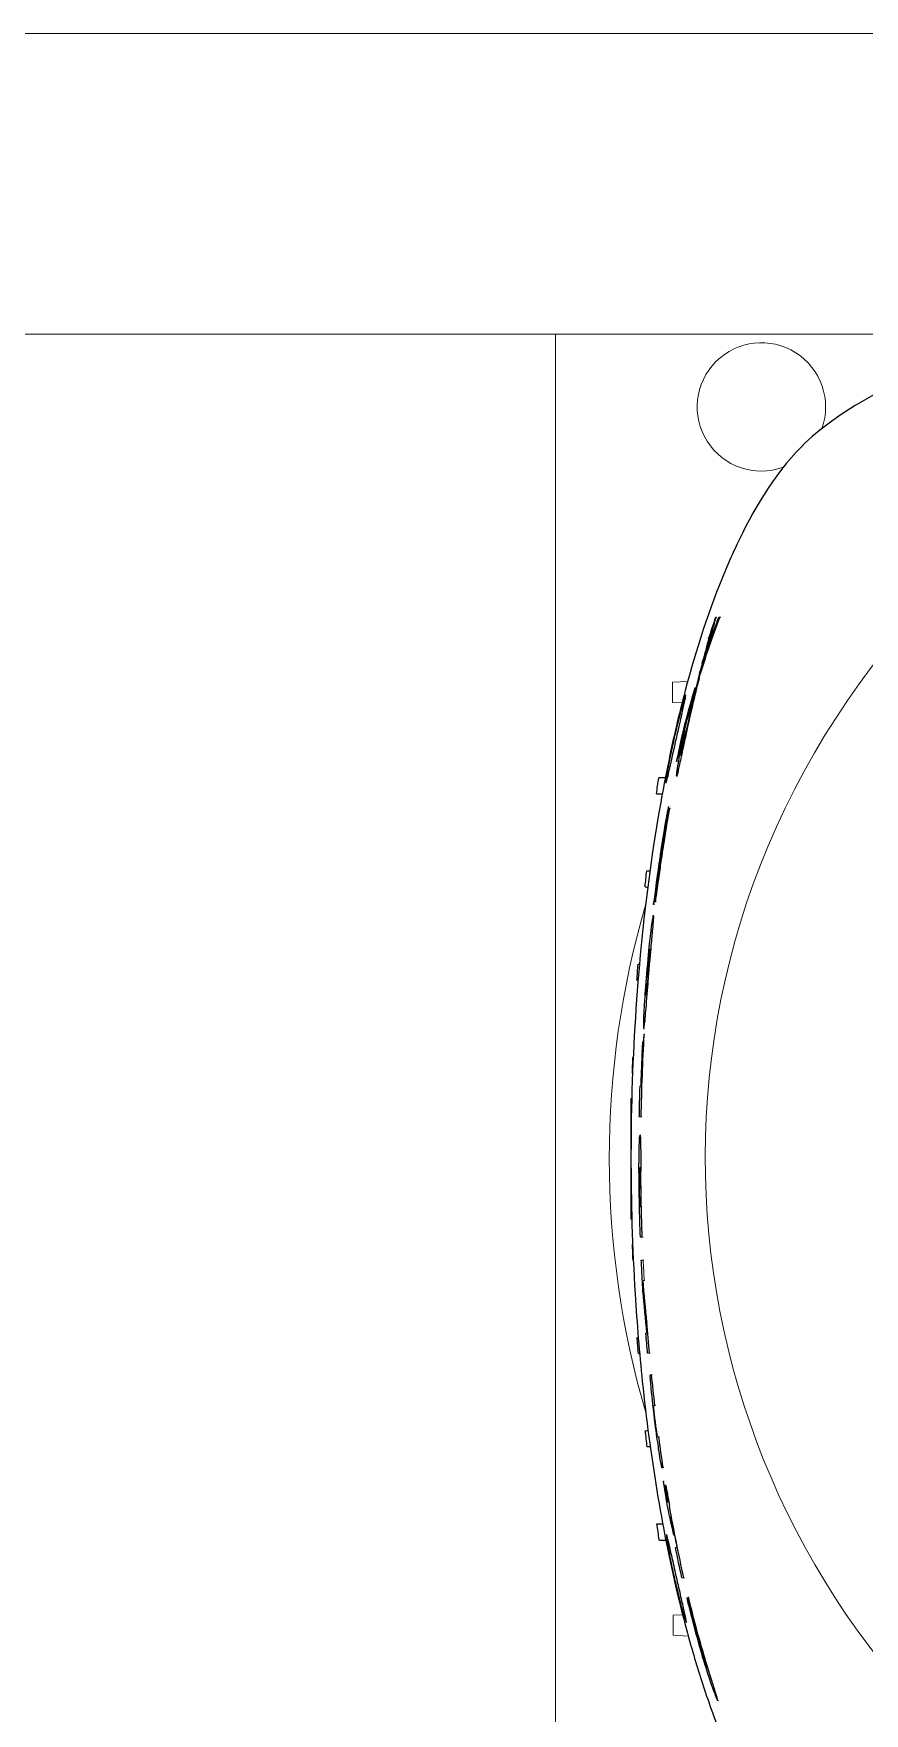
# Model space of a CAD drawing. Header units: millimetres. Extents: x 3795014 to 4300160, y 3869364 to 4016788.
# Drawn here: x 4227199.7 to 4227310.1, y 3926060.7 to 3926284.2 of the extents above; entities that cross this region are included whole.
import ezdxf

# ---------------------------------------------------------------- set-up
doc = ezdxf.new("R2010")
doc.units = ezdxf.units.MM
doc.layers.add('Дополнительная', color=7, linetype='Continuous', lineweight=18)

msp = doc.modelspace()

# ---------------------------------------------------------------- linework, layer by layer
at = {"color": 0, "lineweight": -3, "extrusion": (0, 0, -1)}
for centre, major_axis, ratio, start_param, end_param in [((4227310.57, 3926135.64, 0), (-3.12, -97.04), 0.326928, 2.263632, 2.379824), ((4227310.47, 3926135.71, 0), (-3.13, -97.06), 0.327152, 2.271962, 2.378583), ((4227312.4, 3926135.94, 0), (0.36, 97.58), 0.330162, 5.47813, 5.520341), ((4227306.5, 3926147.68, 0), (-5.74, -84.06), 0.32184, 2.226215, 2.256478), ((4227307.28, 3926143.72, 0), (-5.04, -87.93), 0.319623, 2.140421, 2.205208), ((4227307.71, 3926142.13, 0), (-4.72, -89.42), 0.318865, 2.084007, 2.180143), ((4227312.62, 3926135.24, 0), (-0.18, -98.33), 0.330116, 2.128685, 2.191876), ((4227626.51, 3926147.45, 0), (-345.9, -0.22), 0.707801, 0.176073, 0.181336), ((4227625.09, 3926134.66, 0), (-6.07, 346.51), 0.998334, 4.869989, 4.876216), ((4228016.79, 3926136.14, 0), (-737.47, -0.47), 0.532254, 0.11304, 0.116064), ((4227624.9, 3926134.68, 0), (2.69, -346.45), 0.998084, 1.68256, 1.688761), ((4228157.75, 3926128.89, 0), (-878.86, -0.55), 0.530258, 0.085865, 0.088818), ((4227624.73, 3926134.68, 0), (0.95, -346.37), 0.997872, 1.641575, 1.647758), ((4227313.37, 3926134.48, 0), (-0.07, 99.29), 0.33192, 4.769016, 4.880364), ((4228315.57, 3926123.42, 0), (-1036.08, -0.65), 0.526715, 0.049518, 0.051859), ((4227313.27, 3926134.48, 0), (-0.07, 99.33), 0.331924, 4.810679, 4.870101), ((4227313.32, 3926134.48, 0), (-0.07, 99.31), 0.331915, 4.810717, 4.867293), ((4228302.52, 3926123.43, 0), (-1023.09, -0.66), 0.531476, 0.047812, 0.050205), ((4227624.63, 3926134.69, 0), (0.31, -346.31), 0.997729, 1.603834, 1.610005), ((4227624.59, 3926134.69, 0), (0.22, -346.29), 0.997679, 1.567712, 1.57388), ((4227313.13, 3926134.48, 0), (0.07, -99.35), 0.331838, 1.465723, 1.554487), ((4227313.33, 3926134.47, 0), (0.07, -99.23), 0.331726, 1.465666, 1.554536), ((4227624.63, 3926134.69, 0), (-0.13, 346.31), 0.997729, 4.67318, 4.679352), ((4227311.53, 3926134.63, 0), (-2.97, 97.39), 0.32536, 4.495386, 4.553714), ((4227311.34, 3926134.52, 0), (-2.96, 97.3), 0.325063, 4.481179, 4.539889), ((4227624.73, 3926134.69, 0), (-0.51, -346.37), 0.997872, 1.493835, 1.500017), ((4227313.12, 3926134.36, 0), (0.11, -98.9), 0.330713, 1.30753, 1.350523), ((4227313.05, 3926134.2, 0), (-0.16, 98.74), 0.33055, 4.377115, 4.420602), ((4227624.9, 3926134.7, 0), (-2.25, -346.45), 0.998084, 1.452832, 1.459033), ((4227313.03, 3926134.21, 0), (-0.16, 98.72), 0.33043, 4.286454, 4.331412), ((4227312.96, 3926134.36, 0), (-0.11, 99.07), 0.331055, 4.215817, 4.266332), ((4227309.09, 3926132.1, 0), (-4.78, 94.6), 0.320969, 4.252441, 4.28606), ((4227308.59, 3926131.47, 0), (-5.3, 93.97), 0.320694, 4.205975, 4.239135), ((4227313.11, 3926134.31, 0), (-0.13, 98.87), 0.330719, 4.115677, 4.228568), ((4227625.09, 3926134.71, 0), (5.63, 346.52), 0.998334, 4.548562, 4.554789), ((4227312.9, 3926134.25, 0), (0.15, -98.94), 0.330892, 0.975423, 1.023784), ((4227312.74, 3926133.73, 0), (0.3, -98.27), 0.330267, 0.892786, 0.944637)]:
    msp.add_ellipse(centre, major_axis=major_axis, ratio=ratio, start_param=start_param, end_param=end_param, dxfattribs=at)
at = {"color": 0, "lineweight": -3}
for points, knots in [([(4227491.28, 3926229.36, 0), (4227487.52, 3926233.12, 0), (4227482.38, 3926236, 0), (4227478.29, 3926237.93, 0), (4227477.1, 3926238.5, 0), (4227476, 3926238.98, 0), (4227474.85, 3926239.47, 0), (4227469.74, 3926241.61, 0), (4227464.24, 3926243.37, 0), (4227458.83, 3926244.8, 0), (4227455.58, 3926245.67, 0), (4227452.38, 3926246.41, 0), (4227449.03, 3926247.1, 0), (4227447.36, 3926247.44, 0), (4227445.67, 3926247.76, 0), (4227443.95, 3926248.07, 0), (4227435.32, 3926249.61, 0), (4227426.07, 3926250.72, 0), (4227416.49, 3926251.36, 0), (4227410.14, 3926251.79, 0), (4227403.65, 3926252.01, 0), (4227397.09, 3926252.02, 0), (4227390.82, 3926252.03, 0), (4227384.59, 3926251.84, 0), (4227378.5, 3926251.47, 0), (4227374.56, 3926251.23, 0), (4227370.67, 3926250.9, 0), (4227366.86, 3926250.51, 0), (4227356.92, 3926249.47, 0), (4227347.47, 3926247.93, 0), (4227338.87, 3926245.9, 0), (4227336.2, 3926245.27, 0), (4227333.53, 3926244.58, 0), (4227330.84, 3926243.8, 0), (4227328.61, 3926243.15, 0), (4227326.38, 3926242.44, 0), (4227324.18, 3926241.67, 0), (4227322.36, 3926241.04, 0), (4227320.57, 3926240.36, 0), (4227318.82, 3926239.64, 0), (4227317.71, 3926239.18, 0), (4227316.64, 3926238.72, 0), (4227315.54, 3926238.21, 0), (4227312.62, 3926236.86, 0), (4227309.06, 3926235.01, 0), (4227305.81, 3926232.65, 0), (4227304.37, 3926231.61, 0), (4227302.99, 3926230.47, 0), (4227301.76, 3926229.24, 0)], [-20.909714, -20.909714, -20.909714, -20.909714, -19.419127, -19.419127, -19.419127, -18.985316, -18.985316, -18.985316, -17.058384, -17.058384, -17.058384, -15.899305, -15.899305, -15.899305, -15.323489, -15.323489, -15.323489, -12.431743, -12.431743, -12.431743, -10.515666, -10.515666, -10.515666, -8.684986, -8.684986, -8.684986, -7.500354, -7.500354, -7.500354, -4.415947, -4.415947, -4.415947, -3.459735, -3.459735, -3.459735, -2.665559, -2.665559, -2.665559, -2.008688, -2.008688, -2.008688, -1.593134, -1.593134, -1.593134, -0.488404, -0.488404, -0.488404, 0, 0, 0, 0]), ([(4227301.76, 3926229.24, 0), (4227298, 3926225.48, 0), (4227295.13, 3926220.35, 0), (4227293.19, 3926216.25, 0), (4227292.62, 3926215.06, 0), (4227292.14, 3926213.97, 0), (4227291.66, 3926212.82, 0), (4227289.51, 3926207.7, 0), (4227287.75, 3926202.21, 0), (4227286.32, 3926196.8, 0), (4227285.45, 3926193.54, 0), (4227284.71, 3926190.35, 0), (4227284.03, 3926186.99, 0), (4227283.68, 3926185.32, 0), (4227283.36, 3926183.63, 0), (4227283.05, 3926181.91, 0), (4227281.51, 3926173.28, 0), (4227280.4, 3926164.04, 0), (4227279.76, 3926154.46, 0), (4227279.33, 3926148.11, 0), (4227279.11, 3926141.61, 0), (4227279.1, 3926135.05, 0), (4227279.09, 3926128.78, 0), (4227279.28, 3926122.56, 0), (4227279.65, 3926116.47, 0), (4227279.9, 3926112.52, 0), (4227280.22, 3926108.64, 0), (4227280.61, 3926104.82, 0), (4227281.65, 3926094.89, 0), (4227283.19, 3926085.44, 0), (4227285.22, 3926076.83, 0), (4227285.85, 3926074.16, 0), (4227286.54, 3926071.49, 0), (4227287.32, 3926068.81, 0), (4227287.97, 3926066.57, 0), (4227288.68, 3926064.34, 0), (4227289.45, 3926062.15, 0), (4227290.09, 3926060.33, 0), (4227290.76, 3926058.53, 0), (4227291.49, 3926056.78, 0), (4227291.94, 3926055.67, 0), (4227292.41, 3926054.61, 0), (4227292.91, 3926053.51, 0), (4227294.26, 3926050.58, 0), (4227296.11, 3926047.03, 0), (4227298.47, 3926043.77, 0), (4227299.51, 3926042.33, 0), (4227300.65, 3926040.95, 0), (4227301.88, 3926039.72, 0)], [-20.909713, -20.909713, -20.909713, -20.909713, -19.419125, -19.419125, -19.419125, -18.985315, -18.985315, -18.985315, -17.058383, -17.058383, -17.058383, -15.899304, -15.899304, -15.899304, -15.323488, -15.323488, -15.323488, -12.431742, -12.431742, -12.431742, -10.515665, -10.515665, -10.515665, -8.684985, -8.684985, -8.684985, -7.500354, -7.500354, -7.500354, -4.415947, -4.415947, -4.415947, -3.459735, -3.459735, -3.459735, -2.665559, -2.665559, -2.665559, -2.008688, -2.008688, -2.008688, -1.593134, -1.593134, -1.593134, -0.488404, -0.488404, -0.488404, 0, 0, 0, 0]), ([(4227290.4, 3926206.57, 0), (4227290.26, 3926206.07, 0), (4227290.09, 3926205.46, 0), (4227289.68, 3926204.04, 0), (4227289.45, 3926203.23, 0), (4227289.2, 3926202.33, 0)], [-0.7777036, -0.7777036, -0.7777036, -0.7777036, -0.388852, -0.388852, 0, 0, 0, 0]), ([(4227289.43, 3926203.66, 0), (4227289.32, 3926203.26, 0), (4227289.2, 3926202.78, 0), (4227288.9, 3926201.68, 0), (4227288.74, 3926201.06, 0), (4227288.55, 3926200.38, 0)], [0, 0, 0, 0, 0.2860501, 0.2860501, 0.5721494, 0.5721494, 0.5721494, 0.5721494]), ([(4227288.16, 3926198.41, 0), (4227288.01, 3926197.83, 0), (4227287.86, 3926197.24, 0), (4227287.57, 3926196.06, 0), (4227287.42, 3926195.43, 0), (4227286.9, 3926193.19, 0), (4227286.65, 3926192.07, 0), (4227286.25, 3926190.21, 0), (4227286.07, 3926189.36, 0), (4227285.82, 3926188.21, 0), (4227285.75, 3926187.84, 0), (4227285.58, 3926187.07, 0), (4227285.52, 3926186.78, 0), (4227285.42, 3926186.33, 0), (4227285.37, 3926186.1, 0), (4227285.29, 3926185.75, 0), (4227285.26, 3926185.62, 0), (4227285.21, 3926185.47, 0), (4227285.2, 3926185.41, 0), (4227285.17, 3926185.4, 0), (4227285.17, 3926185.48, 0), (4227285.2, 3926185.85, 0), (4227285.27, 3926186.3, 0), (4227285.47, 3926187.56, 0), (4227285.66, 3926188.71, 0), (4227285.93, 3926190.12, 0)], [-3.027067, -3.027067, -3.027067, -3.027067, -2.85876, -2.85876, -2.691518, -2.691518, -2.244676, -2.244676, -2.024868, -2.024868, -1.904118, -1.904118, -1.762877, -1.762877, -1.574933, -1.574933, -1.402952, -1.402952, -1.253132, -1.253132, -1.048049, -1.048049, -0.614069, -0.614069, 0, 0, 0, 0]), ([(4227288.23, 3926199.1, 0), (4227287.72, 3926197.12, 0), (4227287.28, 3926195.23, 0), (4227286.65, 3926192.47, 0), (4227286.45, 3926191.54, 0), (4227286.15, 3926190.15, 0), (4227286.06, 3926189.73, 0), (4227285.96, 3926189.28, 0), (4227285.92, 3926189.11, 0), (4227285.87, 3926188.88, 0), (4227285.85, 3926188.77, 0), (4227285.8, 3926188.57, 0), (4227285.78, 3926188.48, 0), (4227285.74, 3926188.33, 0), (4227285.73, 3926188.27, 0), (4227285.7, 3926188.16, 0), (4227285.69, 3926188.13, 0), (4227285.67, 3926188.13, 0), (4227285.68, 3926188.19, 0), (4227285.7, 3926188.34, 0), (4227285.72, 3926188.48, 0), (4227285.77, 3926188.76, 0), (4227285.79, 3926188.86, 0), (4227285.93, 3926189.68, 0), (4227286.03, 3926190.27, 0), (4227286.26, 3926191.39, 0)], [-1.789454, -1.789454, -1.789454, -1.789454, -1.540097, -1.540097, -1.34764, -1.34764, -1.211805, -1.211805, -1.117194, -1.117194, -1.057727, -1.057727, -1.005163, -1.005163, -0.943474, -0.943474, -0.858886, -0.858886, -0.749409, -0.749409, -0.571499, -0.571499, -0.482621, -0.482621, 0, 0, 0, 0]), ([(4227286.39, 3926196.2, 0), (4227286.41, 3926196.2, 0), (4227286.4, 3926196.11, 0), (4227286.33, 3926195.71, 0), (4227286.25, 3926195.34, 0), (4227286.04, 3926194.36, 0), (4227285.9, 3926193.75, 0), (4227285.64, 3926192.61, 0), (4227285.53, 3926192.13, 0), (4227285.34, 3926191.29, 0), (4227285.27, 3926190.95, 0), (4227285.12, 3926190.29, 0), (4227285.05, 3926189.97, 0), (4227284.89, 3926189.28, 0), (4227284.81, 3926188.91, 0), (4227284.6, 3926187.94, 0), (4227284.47, 3926187.37, 0), (4227284.23, 3926186.32, 0), (4227284.12, 3926185.84, 0), (4227283.95, 3926185.12, 0), (4227283.89, 3926184.86, 0), (4227283.8, 3926184.53, 0), (4227283.77, 3926184.45, 0), (4227283.75, 3926184.45, 0), (4227283.73, 3926184.45, 0), (4227283.74, 3926184.61, 0), (4227283.81, 3926185.19, 0), (4227283.88, 3926185.62, 0), (4227284.07, 3926186.7, 0), (4227284.19, 3926187.35, 0), (4227284.41, 3926188.46, 0), (4227284.5, 3926188.88, 0), (4227284.66, 3926189.62, 0), (4227284.73, 3926189.94, 0), (4227284.87, 3926190.59, 0), (4227284.94, 3926190.91, 0), (4227285.12, 3926191.66, 0), (4227285.22, 3926192.07, 0), (4227285.5, 3926193.2, 0), (4227285.67, 3926193.87, 0), (4227285.96, 3926194.93, 0), (4227286.08, 3926195.34, 0), (4227286.27, 3926195.94, 0), (4227286.34, 3926196.13, 0), (4227286.38, 3926196.2, 0), (4227286.39, 3926196.2, 0), (4227286.39, 3926196.2, 0)], [1.75367, 1.75367, 1.75367, 1.75367, 1.921679, 1.921679, 2.136096, 2.136096, 2.357453, 2.357453, 2.504666, 2.504666, 2.604394, 2.604394, 2.695045, 2.695045, 2.804389, 2.804389, 2.98557, 2.98557, 3.177832, 3.177832, 3.349008, 3.349008, 3.507337, 3.507337, 3.507337, 3.723454, 3.723454, 3.937974, 3.937974, 4.157975, 4.157975, 4.282342, 4.282342, 4.374612, 4.374612, 4.467867, 4.467867, 4.592004, 4.592004, 4.817449, 4.817449, 5.015435, 5.015435, 5.218566, 5.218566, 5.261007, 5.261007, 5.261007, 5.261007]), ([(4227287.63, 3926197.14, 0), (4227287.62, 3926197.09, 0), (4227287.61, 3926197.04, 0), (4227287.6, 3926196.99, 0), (4227287.59, 3926196.95, 0), (4227287.58, 3926196.9, 0), (4227287.56, 3926196.85, 0), (4227287.55, 3926196.8, 0), (4227287.54, 3926196.75, 0), (4227287.53, 3926196.7, 0), (4227287.52, 3926196.65, 0), (4227287.51, 3926196.6, 0), (4227287.49, 3926196.55, 0), (4227287.48, 3926196.5, 0), (4227287.47, 3926196.45, 0), (4227287.46, 3926196.4, 0), (4227287.43, 3926196.29, 0), (4227287.41, 3926196.19, 0), (4227287.38, 3926196.08, 0), (4227287.37, 3926196.03, 0), (4227287.36, 3926195.97, 0), (4227287.35, 3926195.92, 0), (4227287.35, 3926195.92, 0), (4227287.34, 3926195.91, 0), (4227287.34, 3926195.91, 0), (4227287.33, 3926195.86, 0), (4227287.32, 3926195.81, 0), (4227287.31, 3926195.76, 0), (4227287.28, 3926195.65, 0), (4227287.26, 3926195.53, 0), (4227287.23, 3926195.42, 0), (4227287.22, 3926195.36, 0), (4227287.2, 3926195.31, 0), (4227287.19, 3926195.25, 0), (4227287.18, 3926195.19, 0), (4227287.16, 3926195.13, 0), (4227287.15, 3926195.07, 0), (4227287.14, 3926195.02, 0), (4227287.12, 3926194.96, 0), (4227287.11, 3926194.9, 0), (4227287.09, 3926194.84, 0), (4227287.08, 3926194.78, 0), (4227287.07, 3926194.72, 0), (4227287.05, 3926194.66, 0), (4227287.04, 3926194.6, 0), (4227287.03, 3926194.54, 0)], [0, 0, 0, 0, 0.0216486, 0.0216486, 0.0216486, 0.0433058, 0.0433058, 0.0433058, 0.0649712, 0.0649712, 0.0649712, 0.0866443, 0.0866443, 0.0866443, 0.1083258, 0.1083258, 0.1083258, 0.1517124, 0.1517124, 0.1517124, 0.1734174, 0.1734174, 0.1734174, 0.1748251, 0.1748251, 0.1748251, 0.1951291, 0.1951291, 0.1951291, 0.2385732, 0.2385732, 0.2385732, 0.2603071, 0.2603071, 0.2603071, 0.2820515, 0.2820515, 0.2820515, 0.3038069, 0.3038069, 0.3038069, 0.3255734, 0.3255734, 0.3255734, 0.3473538, 0.3473538, 0.3473538, 0.3473538]), ([(4227284, 3926179.95, 0), (4227283.83, 3926178.95, 0), (4227283.69, 3926178.11, 0), (4227283.49, 3926176.8, 0), (4227283.37, 3926176.05, 0), (4227283.14, 3926174.54, 0), (4227283.11, 3926174.3, 0), (4227283.07, 3926174.03, 0), (4227283.05, 3926173.94, 0), (4227283.03, 3926173.78, 0), (4227283.02, 3926173.73, 0), (4227283, 3926173.66, 0), (4227283, 3926173.64, 0), (4227282.99, 3926173.63, 0), (4227282.99, 3926173.64, 0), (4227283, 3926173.7, 0), (4227283, 3926173.74, 0), (4227283.02, 3926173.89, 0), (4227283.03, 3926173.99, 0), (4227283.08, 3926174.38, 0), (4227283.13, 3926174.75, 0), (4227283.28, 3926175.74, 0), (4227283.31, 3926175.99, 0), (4227283.43, 3926176.76, 0), (4227283.47, 3926177.05, 0), (4227283.57, 3926177.67, 0), (4227283.63, 3926178.05, 0), (4227283.87, 3926179.59, 0), (4227283.94, 3926180.07, 0), (4227284.02, 3926180.58, 0), (4227284.06, 3926180.82, 0), (4227284.1, 3926181.14, 0), (4227284.11, 3926181.23, 0), (4227284.11, 3926181.35, 0), (4227284.1, 3926181.34, 0), (4227284.07, 3926181.24, 0), (4227284.04, 3926181.11, 0), (4227283.98, 3926180.85, 0), (4227283.94, 3926180.65, 0), (4227283.81, 3926180.01, 0), (4227283.73, 3926179.53, 0), (4227283.45, 3926177.97, 0), (4227283.22, 3926176.51, 0), (4227282.77, 3926173.48, 0), (4227282.43, 3926171.06, 0), (4227282.11, 3926168.3, 0)], [0, 0, 0, 0, 0.28757, 0.28757, 0.579371, 0.579371, 0.686552, 0.686552, 0.739642, 0.739642, 0.786134, 0.786134, 0.834443, 0.834443, 0.88448, 0.88448, 0.937762, 0.937762, 0.999387, 0.999387, 1.165097, 1.165097, 1.301659, 1.301659, 1.41327, 1.41327, 1.524723, 1.524723, 1.774501, 1.774501, 2.058944, 2.058944, 2.290099, 2.290099, 2.579892, 2.579892, 3.035544, 3.035544, 3.671388, 3.671388, 4.79777, 4.79777, 7.737105, 7.737105, 11.215433, 11.215433, 11.215433, 11.215433]), ([(4227282.33, 3926169.67, 0), (4227282.66, 3926172.4, 0), (4227282.79, 3926173.21, 0), (4227283.06, 3926175.07, 0), (4227283.1, 3926175.32, 0), (4227283.16, 3926175.66, 0), (4227283.18, 3926175.82, 0), (4227283.22, 3926176.06, 0), (4227283.24, 3926176.14, 0), (4227283.26, 3926176.27, 0), (4227283.27, 3926176.31, 0), (4227283.28, 3926176.36, 0), (4227283.29, 3926176.37, 0), (4227283.29, 3926176.35, 0), (4227283.29, 3926176.33, 0), (4227283.28, 3926176.24, 0), (4227283.27, 3926176.17, 0), (4227283.25, 3926176, 0), (4227283.23, 3926175.89, 0), (4227283.17, 3926175.45, 0), (4227283.12, 3926175.09, 0), (4227283.05, 3926174.64, 0), (4227283.04, 3926174.55, 0), (4227282.82, 3926172.99, 0), (4227282.71, 3926172.17, 0), (4227282.5, 3926170.44, 0), (4227282.46, 3926170.09, 0), (4227282.42, 3926169.7, 0), (4227282.39, 3926169.44, 0), (4227282.35, 3926169.02, 0), (4227282.34, 3926168.88, 0), (4227282.33, 3926168.7, 0), (4227282.33, 3926168.66, 0), (4227282.35, 3926168.69, 0), (4227282.37, 3926168.77, 0), (4227282.41, 3926169.02, 0), (4227282.44, 3926169.21, 0), (4227282.53, 3926169.8, 0), (4227282.58, 3926170.16, 0), (4227282.69, 3926170.95, 0), (4227282.76, 3926171.48, 0), (4227282.94, 3926172.74, 0), (4227283.07, 3926173.66, 0), (4227283.32, 3926175.36, 0), (4227283.52, 3926176.92, 0), (4227284.25, 3926181.13, 0)], [0, 0, 0, 0, 0.783767, 0.783767, 0.98282, 0.98282, 1.115394, 1.115394, 1.202856, 1.202856, 1.27304, 1.27304, 1.340971, 1.340971, 1.410956, 1.410956, 1.485735, 1.485735, 1.579931, 1.579931, 1.891074, 1.891074, 1.976955, 1.976955, 3.2732, 3.2732, 3.998706, 3.998706, 4.830633, 4.830633, 5.49666, 5.49666, 6.143934, 6.143934, 6.81979, 6.81979, 7.515769, 7.515769, 8.392539, 8.392539, 9.702847, 9.702847, 11.186429, 11.186429, 13.375079, 13.375079, 13.375079, 13.375079]), ([(4227282.01, 3926166.7, 0), (4227282, 3926166.63, 0), (4227281.98, 3926166.52, 0), (4227281.93, 3926166.24, 0), (4227281.91, 3926166.07, 0), (4227281.84, 3926165.61, 0), (4227281.78, 3926165.16, 0), (4227281.6, 3926163.68, 0), (4227281.49, 3926162.66, 0), (4227281.17, 3926159.27, 0), (4227281.04, 3926157.58, 0), (4227280.91, 3926155.72, 0), (4227280.87, 3926155.01, 0), (4227280.79, 3926153.71, 0), (4227280.77, 3926153.23, 0), (4227280.75, 3926152.41, 0), (4227280.75, 3926152.18, 0), (4227280.75, 3926151.88, 0), (4227280.76, 3926151.8, 0), (4227280.79, 3926151.79, 0), (4227280.81, 3926151.85, 0), (4227280.85, 3926152.09, 0), (4227280.87, 3926152.28, 0), (4227280.9, 3926152.56, 0)], [-1.336799, -1.336799, -1.336799, -1.336799, -1.238837, -1.238837, -1.141168, -1.141168, -1.011551, -1.011551, -0.880222, -0.880222, -0.735991, -0.735991, -0.647061, -0.647061, -0.557789, -0.557789, -0.440684, -0.440684, -0.279558, -0.279558, -0.140503, -0.140503, 0, 0, 0, 0]), ([(4227282.01, 3926166.7, 0), (4227282.04, 3926166.82, 0), (4227282.06, 3926166.86, 0), (4227282.08, 3926166.83, 0), (4227282.08, 3926166.75, 0), (4227282.08, 3926166.47, 0), (4227282.06, 3926166.26, 0), (4227282.02, 3926165.63, 0), (4227281.98, 3926165.22, 0), (4227281.91, 3926164.39, 0), (4227281.85, 3926163.81, 0), (4227281.73, 3926162.47, 0), (4227281.61, 3926161.2, 0), (4227281.35, 3926158.1, 0), (4227281.24, 3926156.73, 0), (4227281.09, 3926154.79, 0), (4227281.04, 3926154.26, 0), (4227280.98, 3926153.53, 0), (4227280.97, 3926153.31, 0), (4227280.93, 3926152.89, 0), (4227280.91, 3926152.71, 0), (4227280.9, 3926152.56, 0)], [0, 0, 0, 0, 0.1350457, 0.1350457, 0.2700322, 0.2700322, 0.4129371, 0.4129371, 0.5678335, 0.5678335, 0.6867665, 0.6867665, 0.7324156, 0.7324156, 0.7438496, 0.7438496, 0.748328, 0.748328, 0.7505777, 0.7505777, 0.7528336, 0.7528336, 0.7528336, 0.7528336]), ([(4227281.34, 3926158.57, 0), (4227281.36, 3926158.78, 0), (4227281.37, 3926158.98, 0), (4227281.41, 3926159.45, 0), (4227281.42, 3926159.51, 0), (4227281.45, 3926159.88, 0), (4227281.48, 3926160.21, 0), (4227281.53, 3926160.87, 0), (4227281.55, 3926161.12, 0), (4227281.59, 3926161.59, 0), (4227281.6, 3926161.78, 0), (4227281.62, 3926162.15, 0), (4227281.62, 3926162.25, 0), (4227281.61, 3926162.42, 0), (4227281.6, 3926162.44, 0), (4227281.56, 3926162.3, 0), (4227281.54, 3926162.18, 0), (4227281.49, 3926161.82, 0), (4227281.46, 3926161.63, 0), (4227281.41, 3926161.21, 0), (4227281.38, 3926160.92, 0), (4227281.35, 3926160.61, 0)], [-0.485665, -0.485665, -0.485665, -0.485665, -0.450327, -0.450327, -0.4387912, -0.4387912, -0.3970373, -0.3970373, -0.3677267, -0.3677267, -0.3371614, -0.3371614, -0.2936711, -0.2936711, -0.2156866, -0.2156866, -0.1510092, -0.1510092, -0.0904565, -0.0904565, 0, 0, 0, 0]), ([(4227281.34, 3926158.57, 0), (4227281.32, 3926158.37, 0), (4227281.3, 3926158.11, 0), (4227281.26, 3926157.66, 0), (4227281.24, 3926157.42, 0), (4227281.18, 3926156.9, 0), (4227281.16, 3926156.72, 0), (4227281.12, 3926156.38, 0), (4227281.1, 3926156.26, 0), (4227281.07, 3926156.17, 0), (4227281.05, 3926156.17, 0), (4227281.05, 3926156.41, 0), (4227281.05, 3926156.56, 0), (4227281.06, 3926156.9, 0), (4227281.08, 3926157.11, 0), (4227281.11, 3926157.67, 0), (4227281.13, 3926157.99, 0), (4227281.18, 3926158.64, 0), (4227281.21, 3926159.05, 0), (4227281.27, 3926159.73, 0), (4227281.31, 3926160.17, 0), (4227281.35, 3926160.61, 0)], [0, 0, 0, 0, 0.0570243, 0.0570243, 0.0894357, 0.0894357, 0.1262549, 0.1262549, 0.1951011, 0.1951011, 0.2636282, 0.2636282, 0.3108471, 0.3108471, 0.3583629, 0.3583629, 0.4176212, 0.4176212, 0.4999412, 0.4999412, 0.5613389, 0.5613389, 0.5613389, 0.5613389]), ([(4227280.58, 3926148.76, 0), (4227280.54, 3926148, 0), (4227280.51, 3926147.24, 0), (4227280.45, 3926145.72, 0), (4227280.42, 3926144.96, 0), (4227280.4, 3926144.2, 0)], [0.000001, 0.000001, 0.000001, 0.000001, 0.2133512, 0.2133512, 0.4267016, 0.4267016, 0.4267016, 0.4267016]), ([(4227280.21, 3926140.07, 0), (4227280.22, 3926140.76, 0), (4227280.24, 3926141.45, 0), (4227280.27, 3926142.83, 0), (4227280.29, 3926143.52, 0), (4227280.31, 3926144.2, 0)], [-0.3870005, -0.3870005, -0.3870005, -0.3870005, -0.1935003, -0.1935003, 0, 0, 0, 0]), ([(4227280.17, 3926132.84, 0), (4227280.16, 3926133.16, 0), (4227280.16, 3926133.48, 0), (4227280.17, 3926134.11, 0), (4227280.17, 3926134.42, 0), (4227280.18, 3926135.29, 0), (4227280.19, 3926135.82, 0), (4227280.22, 3926136.69, 0), (4227280.23, 3926137.04, 0), (4227280.27, 3926137.52, 0), (4227280.29, 3926137.64, 0), (4227280.32, 3926137.64, 0), (4227280.33, 3926137.52, 0), (4227280.36, 3926137.04, 0), (4227280.37, 3926136.7, 0), (4227280.39, 3926135.82, 0), (4227280.4, 3926135.29, 0), (4227280.41, 3926134.42, 0), (4227280.41, 3926134.11, 0), (4227280.41, 3926133.48, 0), (4227280.42, 3926133.16, 0), (4227280.42, 3926132.84, 0)], [-1.421943, -1.421943, -1.421943, -1.421943, -1.331036, -1.331036, -1.240353, -1.240353, -1.064293, -1.064293, -0.887681, -0.887681, -0.710974, -0.710974, -0.534228, -0.534228, -0.357687, -0.357687, -0.181684, -0.181684, -0.090958, -0.090958, 0, 0, 0, 0]), ([(4227280.24, 3926130.49, 0), (4227280.24, 3926130.68, 0), (4227280.24, 3926130.87, 0), (4227280.23, 3926131.24, 0), (4227280.23, 3926131.43, 0), (4227280.23, 3926131.94, 0), (4227280.24, 3926132.25, 0), (4227280.25, 3926132.77, 0), (4227280.25, 3926132.98, 0), (4227280.27, 3926133.26, 0), (4227280.28, 3926133.33, 0), (4227280.3, 3926133.33, 0), (4227280.31, 3926133.26, 0), (4227280.33, 3926132.98, 0), (4227280.34, 3926132.77, 0), (4227280.36, 3926132.25, 0), (4227280.36, 3926131.94, 0), (4227280.37, 3926131.43, 0), (4227280.38, 3926131.24, 0), (4227280.38, 3926130.87, 0), (4227280.39, 3926130.68, 0), (4227280.39, 3926130.49, 0)], [0, 0, 0, 0, 0.0537463, 0.0537463, 0.107357, 0.107357, 0.211254, 0.211254, 0.3154922, 0.3154922, 0.4198359, 0.4198359, 0.5241787, 0.5241787, 0.6284437, 0.6284437, 0.7324085, 0.7324085, 0.7859743, 0.7859743, 0.8396757, 0.8396757, 0.8396757, 0.8396757]), ([(4227280.69, 3926116.87, 0), (4227280.65, 3926117.56, 0), (4227280.61, 3926118.24, 0), (4227280.54, 3926119.62, 0), (4227280.51, 3926120.31, 0), (4227280.47, 3926120.99, 0)], [-0.3867073, -0.3867073, -0.3867073, -0.3867073, -0.1933537, -0.1933537, 0, 0, 0, 0]), ([(4227281.32, 3926108.59, 0), (4227281.27, 3926109.04, 0), (4227281.24, 3926109.49, 0), (4227281.16, 3926110.39, 0), (4227281.12, 3926110.84, 0), (4227281.09, 3926111.28, 0)], [-0.2529574, -0.2529574, -0.2529574, -0.2529574, -0.1264792, -0.1264792, -0.000001, -0.000001, -0.000001, -0.000001]), ([(4227283.24, 3926093.38, 0), (4227283.24, 3926093.34, 0), (4227283.24, 3926093.33, 0), (4227283.21, 3926093.38, 0), (4227283.2, 3926093.45, 0), (4227283.14, 3926093.71, 0), (4227283.1, 3926093.95, 0), (4227282.99, 3926094.56, 0), (4227282.91, 3926095.02, 0), (4227282.72, 3926096.3, 0), (4227282.6, 3926097.12, 0), (4227282.3, 3926099.33, 0), (4227282.05, 3926101.4, 0), (4227281.82, 3926103.64, 0), (4227281.77, 3926104.1, 0), (4227281.71, 3926104.83, 0), (4227281.69, 3926105.07, 0), (4227281.67, 3926105.42, 0), (4227281.67, 3926105.55, 0), (4227281.67, 3926105.71, 0), (4227281.68, 3926105.76, 0), (4227281.69, 3926105.74, 0)], [-2.140777, -2.140777, -2.140777, -2.140777, -1.943572, -1.943572, -1.743036, -1.743036, -1.443646, -1.443646, -1.111782, -1.111782, -0.757739, -0.757739, -0.45824, -0.45824, -0.359339, -0.359339, -0.253036, -0.253036, -0.133338, -0.133338, 0, 0, 0, 0]), ([(4227282.66, 3926097.46, 0), (4227282.66, 3926097.46, 0), (4227282.65, 3926097.47, 0), (4227282.63, 3926097.55, 0), (4227282.62, 3926097.6, 0), (4227282.58, 3926097.79, 0), (4227282.56, 3926097.96, 0), (4227282.49, 3926098.37, 0), (4227282.46, 3926098.61, 0), (4227282.39, 3926099.14, 0), (4227282.35, 3926099.41, 0), (4227282.28, 3926099.96, 0), (4227282.25, 3926100.23, 0), (4227282.2, 3926100.72, 0), (4227282.17, 3926100.95, 0), (4227282.14, 3926101.3, 0), (4227282.13, 3926101.43, 0), (4227282.13, 3926101.59, 0), (4227282.12, 3926101.66, 0), (4227282.13, 3926101.66, 0)], [-1.061329, -1.061329, -1.061329, -1.061329, -0.981767, -0.981767, -0.902326, -0.902326, -0.765541, -0.765541, -0.627842, -0.627842, -0.490377, -0.490377, -0.353057, -0.353057, -0.216906, -0.216906, -0.090665, -0.090665, 0, 0, 0, 0]), ([(4227284, 3926088.73, 0), (4227283.93, 3926089.15, 0), (4227283.88, 3926089.47, 0), (4227283.8, 3926089.97, 0), (4227283.77, 3926090.22, 0), (4227283.71, 3926090.66, 0), (4227283.69, 3926090.83, 0), (4227283.68, 3926091.04, 0), (4227283.68, 3926091.07, 0), (4227283.71, 3926091.01, 0), (4227283.73, 3926090.91, 0), (4227283.8, 3926090.58, 0), (4227283.85, 3926090.36, 0), (4227283.95, 3926089.84, 0), (4227284, 3926089.56, 0), (4227284.09, 3926089.02, 0), (4227284.15, 3926088.7, 0), (4227284.22, 3926088.29, 0)], [0, 0, 0, 0, 0.121271, 0.121271, 0.292437, 0.292437, 0.4723, 0.4723, 0.652502, 0.652502, 0.832797, 0.832797, 1.015013, 1.015013, 1.182786, 1.182786, 1.303811, 1.303811, 1.303811, 1.303811]), ([(4227284.66, 3926085.15, 0), (4227284.63, 3926085.27, 0), (4227284.61, 3926085.38, 0), (4227284.57, 3926085.62, 0), (4227284.55, 3926085.73, 0), (4227284.5, 3926086.04, 0), (4227284.47, 3926086.22, 0), (4227284.42, 3926086.52, 0), (4227284.4, 3926086.64, 0), (4227284.38, 3926086.8, 0), (4227284.38, 3926086.84, 0), (4227284.39, 3926086.84, 0), (4227284.41, 3926086.8, 0), (4227284.45, 3926086.63, 0), (4227284.47, 3926086.51, 0), (4227284.54, 3926086.21, 0), (4227284.58, 3926086.02, 0), (4227284.64, 3926085.72, 0), (4227284.66, 3926085.6, 0), (4227284.7, 3926085.38, 0), (4227284.73, 3926085.26, 0), (4227284.75, 3926085.15, 0)], [0, 0, 0, 0, 0.0340021, 0.0340021, 0.067858, 0.067858, 0.1300363, 0.1300363, 0.191452, 0.191452, 0.2527284, 0.2527284, 0.3140692, 0.3140692, 0.3761345, 0.3761345, 0.4392036, 0.4392036, 0.4722857, 0.4722857, 0.5054686, 0.5054686, 0.5054686, 0.5054686]), ([(4227286.47, 3926072.74, 0), (4227286.45, 3926072.74, 0), (4227286.41, 3926072.83, 0), (4227286.28, 3926073.23, 0), (4227286.16, 3926073.59, 0), (4227285.88, 3926074.58, 0), (4227285.71, 3926075.19, 0), (4227285.42, 3926076.34, 0), (4227285.3, 3926076.83, 0), (4227285.1, 3926077.66, 0), (4227285.02, 3926078.01, 0), (4227284.87, 3926078.67, 0), (4227284.8, 3926078.98, 0), (4227284.65, 3926079.67, 0), (4227284.57, 3926080.04, 0), (4227284.37, 3926081.01, 0), (4227284.26, 3926081.57, 0), (4227284.07, 3926082.62, 0), (4227283.99, 3926083.09, 0), (4227283.87, 3926083.81, 0), (4227283.83, 3926084.07, 0), (4227283.8, 3926084.41, 0), (4227283.8, 3926084.49, 0), (4227283.81, 3926084.49, 0), (4227283.83, 3926084.49, 0), (4227283.88, 3926084.34, 0), (4227284.04, 3926083.75, 0), (4227284.14, 3926083.32, 0), (4227284.39, 3926082.24, 0), (4227284.53, 3926081.59, 0), (4227284.78, 3926080.48, 0), (4227284.87, 3926080.06, 0), (4227285.04, 3926079.31, 0), (4227285.11, 3926078.99, 0), (4227285.26, 3926078.35, 0), (4227285.33, 3926078.02, 0), (4227285.5, 3926077.28, 0), (4227285.6, 3926076.86, 0), (4227285.85, 3926075.73, 0), (4227286, 3926075.07, 0), (4227286.24, 3926074.01, 0), (4227286.33, 3926073.61, 0), (4227286.45, 3926073.01, 0), (4227286.48, 3926072.82, 0), (4227286.48, 3926072.75, 0), (4227286.47, 3926072.74, 0), (4227286.47, 3926072.74, 0)], [1.753598, 1.753598, 1.753598, 1.753598, 1.918116, 1.918116, 2.136029, 2.136029, 2.361028, 2.361028, 2.508921, 2.508921, 2.60864, 2.60864, 2.699019, 2.699019, 2.80782, 2.80782, 2.987952, 2.987952, 3.177295, 3.177295, 3.348595, 3.348595, 3.507197, 3.507197, 3.507197, 3.723593, 3.723593, 3.94121, 3.94121, 4.161625, 4.161625, 4.286461, 4.286461, 4.379027, 4.379027, 4.47244, 4.47244, 4.596437, 4.596437, 4.82045, 4.82045, 5.015048, 5.015048, 5.215342, 5.215342, 5.260795, 5.260795, 5.260795, 5.260795]), ([(4227284.75, 3926085.15, 0), (4227284.82, 3926084.75, 0), (4227284.9, 3926084.35, 0), (4227285.06, 3926083.54, 0), (4227285.14, 3926083.14, 0), (4227285.22, 3926082.74, 0)], [0.000001, 0.000001, 0.000001, 0.000001, 0.1146249, 0.1146249, 0.2292486, 0.2292486, 0.2292486, 0.2292486]), ([(4227286.51, 3926076.06, 0), (4227287.13, 3926073.43, 0), (4227287.94, 3926070.39, 0), (4227289, 3926066.89, 0), (4227289.27, 3926066.04, 0), (4227289.75, 3926064.62, 0), (4227289.91, 3926064.15, 0), (4227290.2, 3926063.34, 0), (4227290.3, 3926063.09, 0), (4227290.45, 3926062.72, 0), (4227290.52, 3926062.55, 0), (4227290.62, 3926062.37, 0), (4227290.64, 3926062.37, 0), (4227290.6, 3926062.56, 0), (4227290.57, 3926062.7, 0), (4227290.45, 3926063.1, 0), (4227290.36, 3926063.39, 0), (4227290.1, 3926064.22, 0), (4227289.95, 3926064.7, 0), (4227289.5, 3926066.16, 0), (4227289.24, 3926066.98, 0), (4227288.54, 3926069.32, 0), (4227287.71, 3926072.15, 0), (4227286.73, 3926076.15, 0)], [0, 0, 0, 0, 0.774753, 0.774753, 1.029914, 1.029914, 1.22486, 1.22486, 1.46624, 1.46624, 1.838074, 1.838074, 2.257251, 2.257251, 2.568222, 2.568222, 2.792601, 2.792601, 2.927135, 2.927135, 3.064382, 3.064382, 3.266502, 3.266502, 3.266502, 3.266502]), ([(4227286.99, 3926074.87, 0), (4227286.95, 3926075.08, 0), (4227286.9, 3926075.3, 0), (4227286.82, 3926075.73, 0), (4227286.77, 3926075.94, 0), (4227286.73, 3926076.15, 0)], [-0.2309195, -0.2309195, -0.2309195, -0.2309195, -0.1154597, -0.1154597, 0, 0, 0, 0]), ([(4227287.58, 3926072.01, 0), (4227287.82, 3926071.13, 0), (4227288.09, 3926070.13, 0), (4227288.5, 3926068.74, 0), (4227288.62, 3926068.36, 0), (4227288.78, 3926067.83, 0), (4227288.87, 3926067.57, 0), (4227289.01, 3926067.16, 0), (4227289.05, 3926067.03, 0), (4227289.14, 3926066.81, 0), (4227289.16, 3926066.77, 0), (4227289.19, 3926066.72, 0), (4227289.2, 3926066.73, 0), (4227289.16, 3926066.93, 0), (4227289.13, 3926067.07, 0), (4227289.03, 3926067.43, 0), (4227288.96, 3926067.66, 0), (4227288.78, 3926068.33, 0), (4227288.67, 3926068.69, 0), (4227288.45, 3926069.46, 0), (4227288.3, 3926069.99, 0), (4227287.79, 3926071.82, 0), (4227287.39, 3926073.29, 0), (4227286.99, 3926074.87, 0)], [0, 0, 0, 0, 0.257225, 0.257225, 0.431519, 0.431519, 0.631997, 0.631997, 0.807464, 0.807464, 1.017656, 1.017656, 1.294397, 1.294397, 1.501883, 1.501883, 1.676604, 1.676604, 1.873446, 1.873446, 2.147701, 2.147701, 2.581515, 2.581515, 2.581515, 2.581515])]:
    msp.add_open_spline(points, degree=3, knots=knots, dxfattribs=at)
at = {"color": 0, "lineweight": -3, "extrusion": (-1.187e-12, 3.33879e-11, -1)}
msp.add_rational_spline([(4227282.79, 3926185.2, 0), (4227283.23, 3926185.22, 0), (4227283.67, 3926185.23, 0)], [1.01209592796, 1.01434292411, 1.0165821151], degree=2, dxfattribs=at)
at = {"color": 0, "lineweight": -3}
for points, weights in [([(4227282.49, 3926183.06, 0), (4227282.87, 3926183.05, 0), (4227283.26, 3926183.04, 0)], [1.01591146228, 1.01809215286, 1.02026758655]), ([(4227282.86, 3926083.74, 0), (4227283.3, 3926083.73, 0), (4227283.74, 3926083.71, 0)], [1.01209592796, 1.0143429707, 1.01658220796])]:
    msp.add_rational_spline(points, weights, degree=2, dxfattribs=at)
for points in [[(4227281.2, 3926172.78, 0), (4227281.34, 3926172.79, 0), (4227281.48, 3926172.79, 0), (4227281.62, 3926172.8, 0)], [(4227280.97, 3926170.65, 0), (4227281.09, 3926170.64, 0), (4227281.21, 3926170.64, 0), (4227281.33, 3926170.64, 0)], [(4227280.05, 3926160.37, 0), (4227280.11, 3926160.37, 0), (4227280.16, 3926160.37, 0), (4227280.22, 3926160.37, 0)], [(4227279.9, 3926158.23, 0), (4227279.94, 3926158.23, 0), (4227279.99, 3926158.23, 0), (4227280.04, 3926158.23, 0)], [(4227279.35, 3926147.95, 0), (4227279.37, 3926147.95, 0), (4227279.38, 3926147.95, 0), (4227279.39, 3926147.95, 0)], [(4227279.37, 3926120.99, 0), (4227279.38, 3926120.98, 0), (4227279.4, 3926120.98, 0), (4227279.41, 3926120.98, 0)], [(4227279.93, 3926110.71, 0), (4227279.97, 3926110.71, 0), (4227280.02, 3926110.71, 0), (4227280.07, 3926110.71, 0)], [(4227280.08, 3926108.57, 0), (4227280.14, 3926108.57, 0), (4227280.19, 3926108.57, 0), (4227280.25, 3926108.56, 0)], [(4227281.01, 3926098.29, 0), (4227281.13, 3926098.3, 0), (4227281.25, 3926098.3, 0), (4227281.37, 3926098.3, 0)], [(4227281.66, 3926096.14, 0), (4227281.52, 3926096.15, 0), (4227281.38, 3926096.15, 0), (4227281.24, 3926096.16, 0)]]:
    msp.add_open_spline(points, degree=3, dxfattribs=at)
at = {"color": 0, "lineweight": -3, "extrusion": (-2.626e-13, 7.386e-12, -1)}
msp.add_rational_spline([(4227282.55, 3926085.88, 0), (4227282.93, 3926085.89, 0), (4227283.32, 3926085.9, 0)], [1.01591146228, 1.01809220082, 1.02026768223], degree=2, dxfattribs=at)
at = {"layer": 'Дополнительная', "ltscale": 25}
for p, q in [((4226943.26, 3926284.23, 0), (4227349.69, 3926284.23, 0)), ((4226943.26, 3926244.23, 0), (4227349.69, 3926244.23, 0)), ((4227269.08, 3926244.23, 0), (4227269.08, 3926024.23, 0))]:
    msp.add_line(p, q, dxfattribs=at)
at = {"layer": 'Дополнительная'}
for p, q in [((4227290.5, 3926206.57, 0), (4227290.4, 3926206.57, 0)), ((4227290.93, 3926206.57, 0), (4227290.79, 3926206.57, 0)), ((4227291.04, 3926206.57, 0), (4227290.93, 3926206.57, 0)), ((4227288.63, 3926200.38, 0), (4227288.55, 3926200.38, 0)), ((4227289.28, 3926202.33, 0), (4227289.2, 3926202.33, 0)), ((4227286.64, 3926197.99, 0), (4227284.64, 3926197.89, 0)), ((4227284.64, 3926197.89, 0), (4227284.64, 3926195.22, 0)), ((4227288.26, 3926198.41, 0), (4227288.16, 3926198.41, 0)), ((4227287.73, 3926197.14, 0), (4227287.63, 3926197.14, 0)), ((4227285.89, 3926195.15, 0), (4227284.64, 3926195.22, 0)), ((4227287.12, 3926194.54, 0), (4227287.03, 3926194.54, 0)), ((4227286.36, 3926191.39, 0), (4227286.26, 3926191.39, 0)), ((4227285.28, 3926187.34, 0), (4227285.18, 3926187.34, 0)), ((4227285.28, 3926185.41, 0), (4227285.18, 3926185.41, 0)), ((4227284.2, 3926181.33, 0), (4227284.11, 3926181.33, 0)), ((4227284.35, 3926181.13, 0), (4227284.25, 3926181.13, 0)), ((4227282.41, 3926169.67, 0), (4227282.33, 3926169.67, 0)), ((4227282.16, 3926166.85, 0), (4227282.06, 3926166.85, 0)), ((4227282.21, 3926168.3, 0), (4227282.11, 3926168.3, 0)), ((4227282.44, 3926168.67, 0), (4227282.34, 3926168.67, 0)), ((4227280.88, 3926151.79, 0), (4227280.78, 3926151.79, 0)), ((4227280.96, 3926151.05, 0), (4227280.86, 3926151.05, 0)), ((4227280.77, 3926150.06, 0), (4227280.7, 3926150.06, 0)), ((4227279.28, 3926145.82, 0), (4227279.31, 3926145.82, 0)), ((4227279.09, 3926142.48, 0), (4227279.1, 3926126.46, 0)), ((4227279.09, 3926142.48, 0), (4227279.2, 3926142.48, 0)), ((4227280.4, 3926144.2, 0), (4227280.31, 3926144.2, 0)), ((4227280.51, 3926144.2, 0), (4227280.45, 3926144.2, 0)), ((4227280.46, 3926140.07, 0), (4227280.21, 3926140.07, 0)), ((4227280.56, 3926140.07, 0), (4227280.46, 3926140.07, 0)), ((4227281.29, 3926140.07, 0), (4227281.29, 3926140.07, 0)), ((4227280.4, 3926137.64, 0), (4227280.3, 3926137.64, 0)), ((4227281.25, 3926137.64, 0), (4227281.25, 3926137.64, 0)), ((4227279.1, 3926135.54, 0), (4227279.1, 3926135.54, 0)), ((4227279.1, 3926133.4, 0), (4227279.1, 3926133.4, 0)), ((4227279.1, 3926126.46, 0), (4227279.21, 3926126.46, 0)), ((4227280.43, 3926128.09, 0), (4227280.28, 3926128.09, 0)), ((4227279.29, 3926123.12, 0), (4227279.32, 3926123.12, 0)), ((4227280.6, 3926124.04, 0), (4227280.35, 3926124.04, 0)), ((4227280.7, 3926124.04, 0), (4227280.6, 3926124.04, 0)), ((4227280.73, 3926120.99, 0), (4227280.47, 3926120.99, 0)), ((4227280.82, 3926120.99, 0), (4227280.73, 3926120.99, 0)), ((4227280.86, 3926118.29, 0), (4227280.71, 3926118.29, 0)), ((4227280.96, 3926118.29, 0), (4227280.86, 3926118.29, 0)), ((4227281.24, 3926111.28, 0), (4227281.09, 3926111.28, 0)), ((4227281.32, 3926112.72, 0), (4227281.23, 3926112.72, 0)), ((4227281.57, 3926108.59, 0), (4227281.32, 3926108.59, 0)), ((4227281.67, 3926108.59, 0), (4227281.57, 3926108.59, 0)), ((4227281.78, 3926105.75, 0), (4227281.69, 3926105.75, 0)), ((4227281.84, 3926105.74, 0), (4227281.69, 3926105.74, 0)), ((4227281.94, 3926105.74, 0), (4227281.84, 3926105.74, 0)), ((4227282.28, 3926101.66, 0), (4227282.13, 3926101.66, 0)), ((4227282.38, 3926101.66, 0), (4227282.28, 3926101.66, 0)), ((4227282.81, 3926097.46, 0), (4227282.66, 3926097.46, 0)), ((4227282.91, 3926097.46, 0), (4227282.81, 3926097.46, 0)), ((4227283.39, 3926093.38, 0), (4227283.24, 3926093.38, 0)), ((4227283.34, 3926093.34, 0), (4227283.24, 3926093.34, 0)), ((4227283.49, 3926093.38, 0), (4227283.39, 3926093.38, 0)), ((4227283.52, 3926091.58, 0), (4227283.42, 3926091.58, 0)), ((4227283.78, 3926091.05, 0), (4227283.68, 3926091.05, 0)), ((4227284.89, 3926084.4, 0), (4227284.8, 3926084.4, 0)), ((4227285.22, 3926082.74, 0), (4227285.01, 3926082.74, 0)), ((4227286.13, 3926078.72, 0), (4227285.88, 3926078.72, 0)), ((4227286.23, 3926078.72, 0), (4227286.13, 3926078.72, 0)), ((4227286.62, 3926076.06, 0), (4227286.51, 3926076.06, 0)), ((4227286.72, 3926076.06, 0), (4227286.62, 3926076.06, 0)), ((4227286.83, 3926076.15, 0), (4227286.73, 3926076.15, 0)), ((4227285.97, 3926073.79, 0), (4227284.72, 3926073.73, 0)), ((4227284.72, 3926073.73, 0), (4227284.72, 3926071.06, 0)), ((4227286.72, 3926070.95, 0), (4227284.72, 3926071.06, 0)), ((4227287.66, 3926072.01, 0), (4227287.58, 3926072.01, 0)), ((4227287.74, 3926072.01, 0), (4227287.66, 3926072.01, 0)), ((4227290.72, 3926062.4, 0), (4227290.62, 3926062.4, 0))]:
    msp.add_line(p, q, dxfattribs=at)
for centre, radius, start, end in [((4227296.45, 3926234.54, 0), 8.54, 340.3309, 289.7414), ((4227396.58, 3926134.54, 0), 107.59, 61.3883, 241.3883), ((4227396.58, 3926134.54, 0), 120.36, 163.7424, 196.3299), ((4227578.47, 3926134.65, 0), 298.26, 180.7984, 181.26), ((4227578.47, 3926134.65, 0), 298.11, 180.7988, 181.2606), ((4227570.7, 3926134.36, 0), 290.28, 182.6393, 183.1736), ((4227485.92, 3926123.5, 0), 204.88, 190.7891, 191.0011)]:
    msp.add_arc(centre, radius, start, end, dxfattribs=at)

doc.saveas('drawing.dxf')
